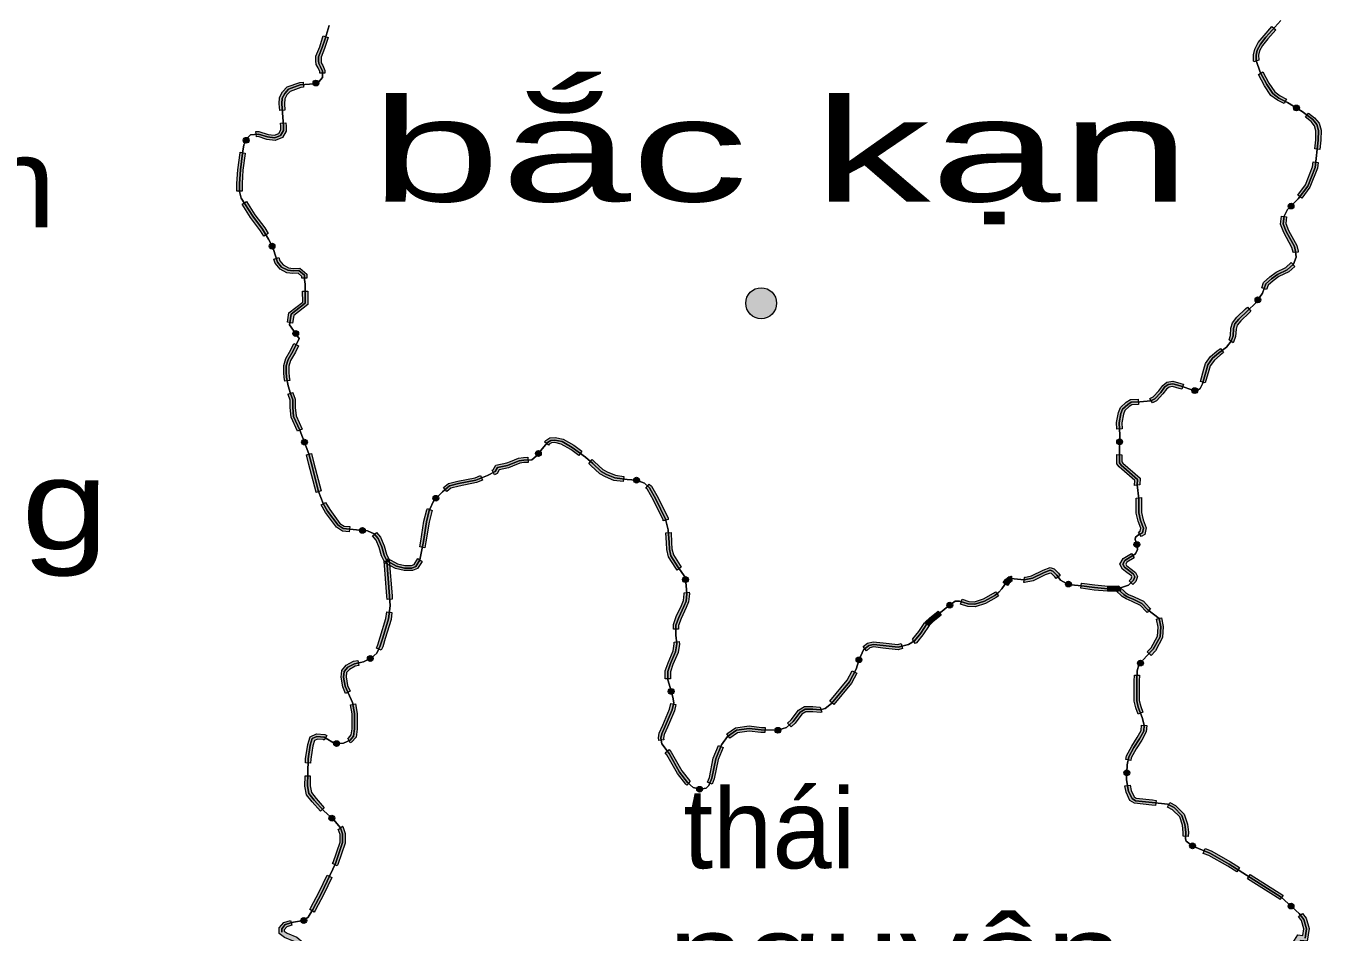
# Model space of a CAD drawing. Header units: metres. Extents: x -835890 to 1024355, y 79891 to 2211954.
# Drawn here: x -281451 to -180913, y 1962861 to 2033216 of the extents above; entities that cross this region are included whole.
import ezdxf
from ezdxf.enums import TextEntityAlignment as Align

# ---------------------------------------------------------------- set-up
doc = ezdxf.new("R2010")
doc.units = ezdxf.units.M
doc.header["$LTSCALE"] = 2200
for name, color, linetype, lineweight in [('11', 7, 'Continuous', 13), ('12', 7, 'Continuous', 13), ('13', 7, 'Continuous', 13), ('15', 7, 'Continuous', 13), ('37', 7, 'Continuous', 13), ('8', 7, 'Continuous', 13)]:
    doc.layers.add(name, color=color, linetype=linetype, lineweight=lineweight)
doc.layers.add('3', color=7, linetype='Continuous')

msp = doc.modelspace()

# ---------------------------------------------------------------- hatches: boundary and pattern name
at = {"layer": '37'}
for points in [[(-184431, 2032898), (-185039, 2032211), (-185457, 2031697), (-185685, 2031271), (-185765, 2030932), (-185750, 2030571), (-185745, 2030555), (-186124, 2030428), (-186148, 2030498), (-186167, 2030970), (-186063, 2031413), (-185792, 2031919), (-185344, 2032470), (-184731, 2033163)], [(-257991, 2032314), (-258041, 2032162), (-258264, 2031465), (-258542, 2030776), (-258542, 2030524), (-258520, 2030353), (-258396, 2030129), (-258238, 2029750), (-258238, 2029539), (-258638, 2029539), (-258638, 2029670), (-258756, 2029954), (-258908, 2030227), (-258942, 2030499), (-258942, 2030854), (-258640, 2031601), (-258422, 2032284), (-258372, 2032438)], [(-259139, 2028686, 1), (-258730, 2028874, 1)], [(-185427, 2029644), (-184962, 2028774), (-184512, 2028103), (-184087, 2027785), (-183594, 2027538), (-183773, 2027181), (-184298, 2027443), (-184806, 2027824), (-185305, 2028568), (-185779, 2029455)], [(-259903, 2028452), (-260106, 2028436), (-260945, 2028131), (-261199, 2027854), (-261360, 2027555), (-261384, 2027171), (-261349, 2026686), (-261748, 2026658), (-261784, 2027169), (-261753, 2027668), (-261528, 2028087), (-261174, 2028473), (-260192, 2028831), (-259933, 2028851)], [(-182636, 2026726, 1), (-183017, 2026964, 1)], [(-181881, 2026440), (-181415, 2026087), (-181057, 2025653), (-180913, 2025126), (-180930, 2024338), (-181015, 2023616), (-181412, 2023662), (-181330, 2024366), (-181314, 2025077), (-181420, 2025465), (-181694, 2025796), (-182123, 2026121)], [(-261278, 2025689), (-261260, 2025437), (-261260, 2025046), (-261540, 2024556), (-262094, 2024313), (-262747, 2024406), (-263414, 2024620), (-263560, 2024607), (-263595, 2025006), (-263369, 2025025), (-262657, 2024797), (-262150, 2024725), (-261821, 2024869), (-261660, 2025152), (-261660, 2025423), (-261677, 2025660)], [(-264455, 2024130, 1), (-264254, 2024533, 1)], [(-264428, 2023347), (-264435, 2023302), (-264600, 2022015), (-264668, 2020978), (-264668, 2020393), (-265068, 2020393), (-265068, 2020991), (-264998, 2022053), (-264831, 2023361), (-264822, 2023413)], [(-181131, 2022622), (-181184, 2022173), (-181778, 2020683), (-182398, 2019839), (-182720, 2020075), (-182131, 2020878), (-181575, 2022272), (-181529, 2022669)], [(-264326, 2019586), (-263682, 2018558), (-262908, 2017534), (-262650, 2017096), (-262994, 2016893), (-263241, 2017311), (-264012, 2018330), (-264665, 2019373)], [(-183401, 2019070, 1), (-183083, 2019388, 1)], [(-183592, 2018389), (-183648, 2017882), (-183437, 2017341), (-182799, 2016166), (-182688, 2015726), (-182682, 2015647), (-183081, 2015616), (-183085, 2015662), (-183174, 2016019), (-183801, 2017172), (-184057, 2017828), (-183989, 2018433)], [(-262239, 2015917, 1), (-262446, 2016317, 1)], [(-261826, 2015232), (-261750, 2014980), (-261471, 2014654), (-261067, 2014440), (-260706, 2014392), (-260186, 2014417), (-259638, 2013946), (-259633, 2013631), (-260033, 2013625), (-260035, 2013760), (-260326, 2014010), (-260723, 2013991), (-261191, 2014053), (-261725, 2014336), (-262108, 2014784), (-262209, 2015115)], [(-182963, 2014541), (-183423, 2014121), (-184200, 2013749), (-184642, 2013434), (-185030, 2013076), (-185148, 2012750), (-185524, 2012886), (-185372, 2013304), (-184895, 2013745), (-184404, 2014095), (-183649, 2014456), (-183233, 2014836)], [(-259572, 2012634), (-259562, 2011581), (-260664, 2010729), (-260762, 2010142), (-261157, 2010207), (-261033, 2010949), (-259964, 2011776), (-259972, 2012630)], [(-185941, 2011762, 1), (-185688, 2012134, 1)], [(-186358, 2011078), (-186495, 2010947), (-187152, 2010323), (-187434, 2009983), (-187517, 2009678), (-187550, 2009107), (-187703, 2008649), (-187742, 2008600), (-188056, 2008847), (-188060, 2008842), (-187947, 2009183), (-187914, 2009743), (-187797, 2010171), (-187445, 2010597), (-186771, 2011237), (-186634, 2011368)], [(-260375, 2009146, 1), (-260635, 2009514, 1)], [(-260283, 2008383), (-260525, 2007883), (-260916, 2007236), (-261039, 2006791), (-261039, 2006328), (-261017, 2005958), (-260970, 2005696), (-261363, 2005624), (-261415, 2005910), (-261439, 2006316), (-261439, 2006846), (-261286, 2007396), (-260877, 2008074), (-260642, 2008557)], [(-188480, 2007860), (-188756, 2007656), (-189199, 2007277), (-189529, 2006828), (-189620, 2006462), (-189903, 2005495), (-190287, 2005607), (-190006, 2006567), (-189898, 2007001), (-189495, 2007551), (-189005, 2007970), (-188717, 2008182)], [(-260730, 2004750), (-260726, 2004737), (-260542, 2004231), (-260542, 2003598), (-260478, 2002951), (-260001, 2001918), (-260365, 2001751), (-260869, 2002844), (-260942, 2003578), (-260942, 2004160), (-261106, 2004611), (-261113, 2004635)], [(-191732, 2005011), (-191922, 2005076), (-192438, 2005227), (-192711, 2005178), (-192917, 2005024), (-193206, 2004638), (-193701, 2004108), (-194006, 2003939), (-194200, 2004288), (-193951, 2004427), (-193513, 2004896), (-193203, 2005309), (-192876, 2005554), (-192416, 2005638), (-191800, 2005457), (-191602, 2005389)], [(-190943, 2004900, 1), (-190493, 2004900, 1)], [(-195087, 2003829), (-195596, 2003804), (-195802, 2003675), (-196155, 2003352), (-196263, 2003080), (-196389, 2002390), (-196365, 2001934), (-196764, 2001913), (-196791, 2002416), (-196650, 2003191), (-196492, 2003585), (-196045, 2003995), (-195719, 2004198), (-195107, 2004229)], [(-259748, 2000689, 1), (-259908, 2001110, 1)], [(-241185, 2000919), (-241089, 2001035), (-240782, 2001227), (-240375, 2001264), (-239746, 2001132), (-238931, 2000661), (-238286, 2000187), (-238523, 1999865), (-239150, 2000326), (-239891, 2000753), (-240399, 2000860), (-240651, 2000838), (-240822, 2000730), (-240876, 2000665)], [(-196556, 2000700, 1), (-196546, 2001150, 1)], [(-259284, 2000012), (-259100, 1999275), (-258537, 1997132), (-258537, 1997131), (-258910, 1996988), (-258919, 1997010), (-259487, 1999175), (-259672, 1999915)], [(-245260, 1998715), (-245172, 1998759), (-244977, 1999115), (-244115, 1999287), (-243832, 1999400), (-243210, 1999649), (-242831, 1999705), (-242482, 1999722), (-242463, 1999322), (-242792, 1999307), (-243105, 1999260), (-243683, 1999029), (-244000, 1998902), (-244716, 1998759), (-244881, 1998457), (-245082, 1998357)], [(-241525, 2000195, 1), (-241815, 1999851, 1)], [(-196372, 1999921), (-196373, 1999887), (-196373, 1999360), (-196295, 1999263), (-194951, 1998093), (-194990, 1997581), (-194990, 1997582), (-195387, 1997532), (-195392, 1997571), (-195365, 1997924), (-196585, 1998985), (-196773, 1999220), (-196773, 1999892), (-196772, 1999929)], [(-237497, 1999543), (-237318, 1999384), (-236679, 1998774), (-236292, 1998580), (-235695, 1998324), (-235028, 1998241), (-235077, 1997844), (-235801, 1997934), (-236461, 1998217), (-236912, 1998443), (-237590, 1999090), (-237764, 1999245)], [(-249028, 1997385), (-248649, 1997684), (-247914, 1997875), (-246580, 1998142), (-246156, 1998312), (-246008, 1997940), (-246465, 1997757), (-247824, 1997485), (-248467, 1997318), (-248780, 1997071)], [(-233833, 1997933, 1), (-234281, 1997969, 1)], [(-249474, 1996704, 1), (-249792, 1996386, 1)], [(-233058, 1997626), (-232897, 1997478), (-232369, 1996577), (-231608, 1994995), (-231584, 1994900), (-231973, 1994803), (-231987, 1994859), (-232722, 1996389), (-233212, 1997224), (-233329, 1997332)], [(-258192, 1996225), (-257871, 1995662), (-257072, 1994596), (-256745, 1994385), (-256310, 1994342), (-256349, 1993944), (-256881, 1993996), (-257349, 1994299), (-258206, 1995442), (-258539, 1996027)], [(-250875, 1992770), (-250790, 1993225), (-250550, 1994756), (-250334, 1995652), (-250285, 1995757), (-249922, 1995589), (-249954, 1995519), (-250157, 1994678), (-250396, 1993157), (-250482, 1992696)], [(-194866, 1996590), (-194858, 1996523), (-194858, 1996011), (-194858, 1995434), (-194733, 1994869), (-194502, 1994248), (-194595, 1993735), (-194887, 1993573), (-195081, 1993922), (-194955, 1993993), (-194915, 1994212), (-195117, 1994756), (-195258, 1995390), (-195258, 1996011), (-195258, 1996498), (-195263, 1996540)], [(-255110, 1994029, 1), (-255558, 1994069, 1)], [(-254243, 1993887), (-253930, 1993515), (-253639, 1992850), (-253464, 1992207), (-253262, 1991772), (-253625, 1991603), (-253842, 1992069), (-254018, 1992716), (-254274, 1993302), (-254549, 1993630)], [(-231375, 1993887), (-231328, 1993113), (-231300, 1992621), (-231191, 1992161), (-230673, 1991326), (-230578, 1991191), (-230905, 1990961), (-231007, 1991105), (-231566, 1992006), (-231697, 1992563), (-231728, 1993089), (-231775, 1993863)], [(-195141, 1992731, 1), (-195283, 1993158, 1)], [(-253244, 1991703), (-253027, 1988967), (-253014, 1988707), (-253413, 1988686), (-253427, 1988941), (-253643, 1991672)], [(-253348, 1991863), (-252616, 1991464), (-252036, 1991326), (-251529, 1991326), (-251325, 1991408), (-251032, 1991860), (-250697, 1991642), (-251058, 1991084), (-251452, 1990926), (-252083, 1990926), (-252760, 1991087), (-253540, 1991512)], [(-195423, 1991925), (-195991, 1991574), (-196077, 1991418), (-196020, 1991317), (-195753, 1991109), (-195317, 1990783), (-195156, 1990463), (-195302, 1990074), (-195532, 1989844), (-195815, 1990127), (-195646, 1990296), (-195592, 1990440), (-195632, 1990519), (-195995, 1990792), (-196328, 1991050), (-196536, 1991415), (-196290, 1991859), (-195634, 1992265)], [(-201484, 1990316), (-201587, 1990453), (-201843, 1990709), (-201932, 1990739), (-202323, 1990599), (-203251, 1990144), (-203938, 1989999), (-203986, 1990004), (-203948, 1990402), (-203961, 1990403), (-203382, 1990525), (-202479, 1990969), (-201937, 1991162), (-201627, 1991059), (-201284, 1990716), (-201164, 1990556)], [(-230232, 1990002, 1), (-230275, 1990450, 1)], [(-205590, 1990006), (-205422, 1990246), (-205125, 1990463), (-204889, 1990140), (-205132, 1989962), (-205262, 1989777)], [(-204982, 1990098), (-205026, 1990102), (-204988, 1990500), (-204944, 1990496)], [(-200742, 1989938, 1), (-200308, 1989820, 1)], [(-197492, 1989320), (-198527, 1989420), (-199525, 1989553), (-199552, 1989555), (-199519, 1989954), (-199482, 1989951), (-198482, 1989818), (-197453, 1989718)], [(-196496, 1989376), (-196675, 1989319), (-197472, 1989319), (-197472, 1989719), (-196738, 1989719), (-196618, 1989757)], [(-196570, 1989665), (-196101, 1989229), (-195864, 1989080), (-195417, 1988885), (-194699, 1988543), (-194229, 1988040), (-194157, 1987983), (-194404, 1987669), (-194501, 1987745), (-194939, 1988215), (-195583, 1988521), (-196051, 1988726), (-196346, 1988910), (-196843, 1989373)], [(-229962, 1989248), (-229950, 1989119), (-230015, 1988501), (-230208, 1988051), (-230594, 1987220), (-230789, 1986662), (-230789, 1986392), (-231189, 1986392), (-231189, 1986730), (-230965, 1987370), (-230573, 1988215), (-230407, 1988603), (-230352, 1989122), (-230360, 1989212)], [(-208785, 1988698), (-208268, 1988540), (-207820, 1988514), (-207126, 1988736), (-206348, 1989169), (-206188, 1989291), (-205945, 1988972), (-206128, 1988833), (-206966, 1988367), (-207769, 1988110), (-208339, 1988144), (-208901, 1988315)], [(-253047, 1987678), (-253109, 1987133), (-253559, 1985656), (-253752, 1985004), (-253885, 1984738), (-254243, 1984917), (-254126, 1985152), (-253942, 1985771), (-253503, 1987215), (-253444, 1987723)], [(-211641, 1986934), (-211277, 1987267), (-210644, 1987779), (-210393, 1987468), (-211016, 1986964), (-211370, 1986639)], [(-209555, 1988379, 1), (-209917, 1988112, 1)], [(-212627, 1985607), (-212595, 1985625), (-212146, 1986186), (-211672, 1986897), (-211339, 1986675), (-211823, 1985950), (-212331, 1985314), (-212431, 1985258)], [(-193298, 1987247), (-193164, 1986575), (-193213, 1985733), (-193779, 1984706), (-194115, 1984348), (-194407, 1984622), (-194105, 1984943), (-193607, 1985847), (-193566, 1986546), (-193691, 1987169)], [(-230745, 1985411), (-230728, 1985224), (-230825, 1984577), (-231222, 1983632), (-231418, 1983071), (-231418, 1982515), (-231818, 1982515), (-231818, 1983139), (-231595, 1983775), (-231213, 1984686), (-231131, 1985236), (-231143, 1985376)], [(-216458, 1985024), (-216115, 1985294), (-215678, 1985403), (-214895, 1985309), (-213766, 1985193), (-213501, 1985262), (-213401, 1984874), (-213735, 1984788), (-214940, 1984911), (-215653, 1984997), (-215935, 1984927), (-216211, 1984710)], [(-255610, 1983566), (-255885, 1983505), (-256343, 1983258), (-256554, 1983018), (-256585, 1982673), (-256475, 1982013), (-256268, 1981557), (-256632, 1981391), (-256861, 1981895), (-256988, 1982658), (-256940, 1983183), (-256597, 1983576), (-256026, 1983883), (-255696, 1983956)], [(-254921, 1984003, 1), (-254514, 1984193, 1)], [(-216718, 1984206, 1), (-216855, 1983777, 1)], [(-195085, 1983579, 1), (-194784, 1983914, 1)], [(-219055, 1980781), (-217689, 1982408), (-217308, 1983147), (-216953, 1982964), (-217354, 1982185), (-218748, 1980524)], [(-195005, 1982804), (-195025, 1982340), (-195025, 1981579), (-195025, 1980837), (-194916, 1980389), (-194744, 1979929), (-195118, 1979789), (-195300, 1980271), (-195425, 1980789), (-195425, 1981579), (-195425, 1982349), (-195405, 1982821)], [(-231298, 1981335, 1), (-231425, 1981767, 1)], [(-230990, 1980533), (-231097, 1980050), (-231644, 1978775), (-231904, 1978197), (-231954, 1977922), (-231936, 1977789), (-232333, 1977736), (-232359, 1977932), (-232289, 1978316), (-232011, 1978935), (-231480, 1980174), (-231381, 1980619)], [(-255872, 1980589), (-255736, 1979841), (-255736, 1979230), (-255736, 1978622), (-255826, 1977995), (-256170, 1977602), (-256290, 1977546), (-256458, 1977909), (-256415, 1977929), (-256205, 1978169), (-256136, 1978650), (-256136, 1979230), (-256136, 1979805), (-256266, 1980518)], [(-222326, 1979079), (-222041, 1979348), (-221489, 1980083), (-221020, 1980372), (-220354, 1980372), (-219816, 1980315), (-219792, 1980322), (-219675, 1979940), (-219776, 1979909), (-220375, 1979972), (-220907, 1979972), (-221215, 1979782), (-221741, 1979080), (-222052, 1978788)], [(-227037, 1978250), (-226367, 1978717), (-225305, 1978877), (-224360, 1978755), (-224075, 1978749), (-224084, 1978349), (-224390, 1978356), (-225301, 1978473), (-226215, 1978335), (-226808, 1977922)], [(-222865, 1978594, 1), (-223295, 1978463, 1)], [(-194444, 1978890), (-194479, 1978407), (-194837, 1977763), (-195269, 1977098), (-195650, 1976400), (-195690, 1976189), (-196083, 1976263), (-196031, 1976536), (-195613, 1977303), (-195180, 1977970), (-194871, 1978524), (-194843, 1978918)], [(-258307, 1977769), (-258370, 1977807), (-258827, 1977839), (-259054, 1977738), (-259181, 1977325), (-259336, 1976283), (-259347, 1975978), (-259746, 1975992), (-259735, 1976319), (-259573, 1977414), (-259383, 1978030), (-258898, 1978246), (-258248, 1978199), (-258103, 1978114)], [(-257554, 1977481, 1), (-257105, 1977509, 1)], [(-231506, 1977031), (-231361, 1976840), (-230548, 1975394), (-229946, 1974624), (-229884, 1974570), (-230146, 1974268), (-230237, 1974347), (-230882, 1975172), (-231696, 1976620), (-231824, 1976789)], [(-228555, 1974502), (-228398, 1974874), (-228099, 1976370), (-227687, 1977357), (-227318, 1977204), (-227714, 1976252), (-228014, 1974756), (-228186, 1974347)], [(-259379, 1974982), (-259394, 1974221), (-259289, 1973695), (-258927, 1973224), (-258286, 1972515), (-258583, 1972247), (-259234, 1972967), (-259663, 1973525), (-259795, 1974186), (-259779, 1974990)], [(-196005, 1975009, 1), (-195980, 1975458, 1)], [(-228940, 1973890, 1), (-229372, 1974017, 1)], [(-195745, 1974279), (-195665, 1973850), (-195435, 1973361), (-195258, 1973250), (-194004, 1973122), (-193712, 1973089), (-193756, 1972692), (-194047, 1972724), (-195391, 1972862), (-195747, 1973084), (-196049, 1973726), (-196138, 1974206)], [(-192656, 1972925), (-192207, 1972686), (-191536, 1972015), (-191282, 1971251), (-191211, 1970613), (-191233, 1970286), (-191632, 1970313), (-191612, 1970604), (-191675, 1971165), (-191886, 1971799), (-192448, 1972361), (-192844, 1972572)], [(-257533, 1971552, 1), (-257869, 1971852, 1)], [(-256878, 1971095), (-256847, 1971060), (-256666, 1970516), (-256666, 1969777), (-257234, 1968113), (-257284, 1968007), (-257645, 1968179), (-257605, 1968263), (-257066, 1969844), (-257066, 1970451), (-257201, 1970857), (-257179, 1970832)], [(-190714, 1969423, 1), (-191077, 1969689, 1)], [(-189899, 1969345), (-189459, 1969158), (-187946, 1968317), (-187251, 1967874), (-187466, 1967537), (-188151, 1967973), (-189635, 1968798), (-190056, 1968976)], [(-257712, 1967104), (-258328, 1965803), (-259005, 1964528), (-259075, 1964411), (-259418, 1964616), (-259353, 1964724), (-258686, 1965982), (-258073, 1967275)], [(-186408, 1967336), (-183880, 1965725), (-183854, 1965700), (-184122, 1965404), (-184124, 1965406), (-186623, 1966999)], [(-183079, 1964730, 1), (-183413, 1965032, 1)], [(-260802, 1963390), (-261201, 1963265), (-261392, 1963047), (-261392, 1962945), (-261175, 1962782), (-260417, 1962463), (-259926, 1962042), (-260186, 1961738), (-260630, 1962119), (-261376, 1962433), (-261792, 1962745), (-261792, 1963197), (-261428, 1963613), (-260921, 1963771)], [(-260059, 1963625, 1), (-259704, 1963901, 1)], [(-182364, 1964318), (-182071, 1963942), (-181850, 1963131), (-181982, 1962167), (-182511, 1962221), (-182775, 1961816), (-183110, 1962035), (-182713, 1962643), (-182326, 1962604), (-182258, 1963105), (-182436, 1963759), (-182679, 1964072)]]:
    msp.add_hatch(color=256, dxfattribs=at).paths.add_polyline_path(points)
at = {"layer": '8'}
msp.add_hatch(color=256, dxfattribs=at).paths.add_polyline_path([(-223178, 2011686, 1), (-225578, 2011686, 1)])

# ---------------------------------------------------------------- linework, layer by layer
at = {"layer": '11'}
for points in [[(-257900, 2033245), (-258231, 2032223), (-258452, 2031533), (-258742, 2030815), (-258742, 2030511), (-258714, 2030290), (-258576, 2030042), (-258438, 2029710), (-258438, 2029213), (-258714, 2028882), (-259073, 2028716), (-260149, 2028633), (-261060, 2028302), (-261363, 2027971), (-261556, 2027612), (-261584, 2027170), (-261460, 2025430), (-261460, 2025099), (-261681, 2024712), (-262122, 2024519), (-262702, 2024602), (-263391, 2024823), (-264026, 2024767), (-264274, 2024491), (-264523, 2023994), (-264633, 2023332), (-264799, 2022034), (-264868, 2020984), (-264868, 2020349), (-264730, 2019852), (-263847, 2018444), (-263074, 2017422)], [(-263074, 2017422), (-262619, 2016649), (-262260, 2015959), (-262122, 2015517), (-261929, 2014882), (-261598, 2014495), (-261129, 2014247), (-260715, 2014192), (-260256, 2014213), (-259836, 2013853), (-259832, 2013529), (-259777, 2013170), (-259763, 2011679), (-260849, 2010839), (-260987, 2010011), (-260232, 2008945), (-260701, 2007979), (-261101, 2007316), (-261239, 2006819), (-261239, 2006322), (-261216, 2005934), (-261096, 2005274), (-260916, 2004674), (-260742, 2004195), (-260742, 2003588), (-260673, 2002898), (-260177, 2001821), (-259487, 1999998), (-259294, 1999225), (-258728, 1997071), (-258369, 1996132), (-258038, 1995552), (-257210, 1994448), (-256813, 1994190), (-255786, 1994089), (-254941, 1994015), (-254414, 1993780), (-254102, 1993409), (-253829, 1992783), (-253653, 1992138), (-253444, 1991688), (-253227, 1988954), (-253187, 1988202), (-253306, 1987174), (-253750, 1985713), (-253939, 1985078), (-254216, 1984524), (-254651, 1984129), (-255244, 1983852), (-255956, 1983694), (-256470, 1983417), (-256747, 1983101), (-256786, 1982666), (-256668, 1981954), (-256094, 1980694), (-255936, 1979823), (-255936, 1979230), (-255936, 1978636), (-256015, 1978082), (-256292, 1977765), (-256806, 1977528), (-257439, 1977488), (-258309, 1978003), (-258863, 1978042), (-259219, 1977884), (-259377, 1977370), (-259535, 1976301), (-259575, 1975193), (-259594, 1974204), (-259476, 1973610), (-259080, 1973095), (-258329, 1972264), (-257577, 1971592), (-257024, 1970958), (-256866, 1970483), (-256866, 1969811), (-257419, 1968188), (-258507, 1965893), (-259179, 1964626), (-259535, 1964032), (-259891, 1963755), (-260682, 1963637), (-261315, 1963439), (-261592, 1963122), (-261592, 1962845)]]:
    msp.add_lwpolyline(points, dxfattribs=at)
at = {"layer": '12'}
for points in [[(-261592, 1962845), (-261592, 1963122), (-261315, 1963439), (-260682, 1963637), (-259891, 1963755), (-259535, 1964032), (-259179, 1964626), (-258507, 1965893), (-257419, 1968188), (-256866, 1969811), (-256866, 1970483), (-257024, 1970958), (-257577, 1971592), (-258329, 1972264), (-259080, 1973095), (-259476, 1973610), (-259594, 1974204), (-259575, 1975193), (-259535, 1976301), (-259377, 1977370), (-259219, 1977884), (-258863, 1978042), (-258309, 1978003), (-257439, 1977488), (-256806, 1977528), (-256292, 1977765), (-256015, 1978082), (-255936, 1978636), (-255936, 1979230), (-255936, 1979823), (-256094, 1980694), (-256668, 1981954), (-256786, 1982666), (-256747, 1983101), (-256470, 1983417), (-255956, 1983694), (-255244, 1983852), (-254651, 1984129), (-254216, 1984524), (-253939, 1985078), (-253750, 1985713), (-253306, 1987174), (-253187, 1988202), (-253227, 1988954), (-253444, 1991688), (-252688, 1991276), (-252059, 1991126), (-251491, 1991126), (-251191, 1991246), (-250862, 1991754), (-250593, 1993191), (-250353, 1994717), (-250144, 1995585), (-249755, 1996423), (-249126, 1997052), (-248558, 1997501), (-247869, 1997680), (-246523, 1997950), (-245625, 1998309), (-245026, 1998608), (-244847, 1998937), (-244058, 1999094), (-243758, 1999214), (-243158, 1999454), (-242811, 1999506), (-242183, 1999536), (-241854, 1999805), (-241375, 2000374), (-240956, 2000883), (-240716, 2001032), (-240387, 2001062), (-239818, 2000943), (-239040, 2000494), (-238023, 1999745), (-237454, 1999237), (-236796, 1998608), (-236377, 1998399), (-235748, 1998129), (-234790, 1998010), (-234042, 1997950), (-233444, 1997710), (-233054, 1997351), (-232546, 1996483), (-231797, 1994927), (-231588, 1994089), (-231528, 1993101), (-231498, 1992592), (-231378, 1992084), (-230840, 1991216), (-230271, 1990408), (-230211, 1989779), (-230151, 1989121), (-230211, 1988552), (-230391, 1988133), (-230780, 1987295), (-230989, 1986696)], [(-230989, 1986696), (-230989, 1985918), (-230930, 1985230), (-231019, 1984631), (-231408, 1983704), (-231618, 1983105), (-231618, 1982446), (-231528, 1982117), (-231229, 1981100), (-231169, 1980651), (-231289, 1980112), (-231827, 1978855), (-232097, 1978256), (-232157, 1977927), (-232097, 1977478), (-231528, 1976730), (-230715, 1975283), (-230092, 1974485), (-229643, 1974096), (-229134, 1973947), (-228655, 1974036), (-228445, 1974246), (-228206, 1974815), (-227907, 1976311), (-227458, 1977388), (-226979, 1978047), (-226291, 1978526), (-225303, 1978675), (-224375, 1978556), (-223088, 1978526), (-222400, 1978735), (-221891, 1979214), (-221352, 1979932), (-220963, 1980172), (-220365, 1980172), (-219796, 1980112), (-219407, 1980232), (-218928, 1980621), (-217521, 1982297), (-217013, 1983285), (-216773, 1984033), (-216444, 1984781), (-216025, 1985110), (-215666, 1985200), (-214918, 1985110), (-213750, 1984990), (-212942, 1985200), (-212463, 1985469), (-211984, 1986068), (-211506, 1986786), (-211146, 1987115), (-209889, 1988132), (-209321, 1988552), (-208992, 1988552), (-208303, 1988342), (-207794, 1988312), (-207046, 1988552), (-206238, 1989001), (-205916, 1989246), (-205684, 1989523), (-205277, 1990104), (-205007, 1990301), (-203949, 1990201), (-203317, 1990335), (-202401, 1990784), (-201935, 1990950), (-201735, 1990884), (-201435, 1990584), (-201135, 1990185), (-200669, 1989918), (-200303, 1989819), (-199504, 1989752), (-198505, 1989619), (-197472, 1989519), (-196706, 1989519), (-196224, 1989069), (-195957, 1988903), (-195500, 1988703), (-194819, 1988379), (-194365, 1987892), (-193495, 1987208), (-193365, 1986561), (-193410, 1985790), (-193942, 1984825), (-194459, 1984275), (-195058, 1983610), (-195191, 1983143), (-195225, 1982344), (-195225, 1981579), (-195225, 1980813), (-195108, 1980330), (-194808, 1979531), (-194642, 1978932), (-194675, 1978466), (-195008, 1977867), (-195441, 1977201), (-195841, 1976468), (-195957, 1975852), (-196024, 1974687), (-195857, 1973788), (-195591, 1973222)], [(-195591, 1973222), (-195324, 1973056), (-194026, 1972923), (-192827, 1972790), (-192327, 1972523), (-191711, 1971907), (-191478, 1971208), (-191412, 1970609), (-191445, 1970110), (-191378, 1969910), (-190879, 1969544), (-189547, 1968978), (-188048, 1968145), (-184002, 1965565), (-182604, 1964300), (-182254, 1963851), (-182054, 1963118), (-182154, 1962386)]]:
    msp.add_lwpolyline(points, dxfattribs=at)
at = {"layer": '13'}
for points in [[(-194991, 2004034), (-194126, 2004101), (-193826, 2004268), (-193360, 2004767), (-193060, 2005166), (-192794, 2005366), (-192427, 2005433), (-191861, 2005266), (-190796, 2004900), (-190529, 2004900), (-190296, 2005067), (-190130, 2005433), (-189813, 2006515), (-189713, 2006914), (-189347, 2007414), (-188881, 2007813), (-188248, 2008279), (-187882, 2008745), (-187749, 2009145), (-187715, 2009711), (-187615, 2010077), (-187299, 2010460), (-186633, 2011092), (-185967, 2011725), (-185467, 2012457), (-185201, 2013190), (-184768, 2013589), (-184302, 2013922), (-183536, 2014288), (-183053, 2014730), (-182853, 2015261), (-182887, 2015694), (-182987, 2016093), (-183619, 2017256), (-183852, 2017855), (-183786, 2018453), (-183519, 2018952), (-182687, 2019783), (-181954, 2020781), (-181380, 2022222), (-181130, 2024352), (-181113, 2025101), (-181238, 2025559), (-181554, 2025942), (-182378, 2026566), (-183527, 2027281), (-184193, 2027614), (-184659, 2027964), (-185133, 2028671), (-185649, 2029636), (-185949, 2030535), (-185966, 2030951), (-185874, 2031342), (-185624, 2031808), (-185192, 2032340), (-184051, 2033630)], [(-182154, 1962386), (-182054, 1963118), (-182254, 1963851), (-182604, 1964300), (-184002, 1965565), (-188048, 1968145), (-189547, 1968978), (-190879, 1969544), (-191378, 1969910), (-191445, 1970110), (-191412, 1970609), (-191478, 1971208), (-191711, 1971907), (-192327, 1972523), (-192827, 1972790), (-194026, 1972923), (-195324, 1973056), (-195591, 1973222), (-195857, 1973788), (-196024, 1974687), (-195957, 1975852), (-195841, 1976468), (-195441, 1977201), (-195008, 1977867), (-194675, 1978466), (-194642, 1978932), (-194808, 1979531), (-195108, 1980330), (-195225, 1980813), (-195225, 1981579), (-195225, 1982344), (-195191, 1983143), (-195058, 1983610), (-194459, 1984275), (-193942, 1984825), (-193410, 1985790), (-193365, 1986561), (-193495, 1987208), (-194365, 1987892), (-194819, 1988379), (-195500, 1988703), (-195957, 1988903), (-196224, 1989069), (-196706, 1989519), (-195874, 1989785), (-195474, 1990185), (-195374, 1990451), (-195474, 1990651), (-195874, 1990950), (-196174, 1991184), (-196307, 1991417), (-196140, 1991716), (-195308, 1992232), (-195175, 1992565), (-195208, 1992931), (-195341, 1993331), (-195308, 1993531), (-195075, 1993697), (-194775, 1993864), (-194708, 1994230), (-194925, 1994812), (-195058, 1995412), (-195058, 1996011), (-195058, 1996510), (-195191, 1997576), (-195158, 1998009), (-196440, 1999124), (-196573, 1999290), (-196573, 1999890), (-196540, 2001454), (-196590, 2002403), (-196457, 2003136), (-196323, 2003468), (-195924, 2003835), (-195657, 2004001), (-194991, 2004034)]]:
    msp.add_lwpolyline(points, dxfattribs=at)
at = {"layer": '15'}
for points in [[(-261681, 2024712), (-261460, 2025099), (-261460, 2025430), (-261584, 2027170), (-261556, 2027612), (-261363, 2027971), (-261060, 2028302), (-260149, 2028633), (-259073, 2028716), (-258714, 2028882), (-258438, 2029213), (-258438, 2029710), (-258576, 2030042), (-258714, 2030290), (-258742, 2030511), (-258742, 2030815), (-258452, 2031533), (-258231, 2032223), (-257900, 2033245)], [(-184051, 2033630), (-185192, 2032340), (-185624, 2031808), (-185874, 2031342), (-185966, 2030951), (-185949, 2030535), (-185649, 2029636), (-185133, 2028671), (-184659, 2027964), (-184193, 2027614), (-183527, 2027281), (-182378, 2026566), (-181554, 2025942), (-181238, 2025559), (-181113, 2025101), (-181130, 2024352), (-181380, 2022222), (-181954, 2020781), (-182687, 2019783), (-183519, 2018952), (-183786, 2018453), (-183852, 2017855), (-183619, 2017256), (-182987, 2016093), (-182887, 2015694), (-182853, 2015261), (-183053, 2014730), (-183536, 2014288), (-184302, 2013922), (-184768, 2013589), (-185201, 2013190), (-185467, 2012457), (-185967, 2011725), (-186633, 2011092), (-187299, 2010460), (-187615, 2010077), (-187715, 2009711), (-187749, 2009145), (-187882, 2008745), (-188248, 2008279), (-188881, 2007813), (-189347, 2007414), (-189713, 2006914), (-189813, 2006515), (-190130, 2005433), (-190296, 2005067), (-190529, 2004900), (-190796, 2004900), (-191861, 2005266), (-192427, 2005433), (-192794, 2005366), (-193060, 2005166), (-193360, 2004767), (-193826, 2004268), (-194126, 2004101), (-194991, 2004034), (-195657, 2004001), (-195924, 2003835), (-196323, 2003468), (-196457, 2003136), (-196590, 2002403), (-196540, 2001454), (-196573, 1999890), (-196573, 1999290), (-196440, 1999124), (-195158, 1998009)], [(-230151, 1989121), (-230211, 1989779), (-230271, 1990408), (-230840, 1991216), (-231378, 1992084), (-231498, 1992592), (-231528, 1993101), (-231588, 1994089), (-231797, 1994927), (-232546, 1996483), (-233054, 1997351), (-233444, 1997710), (-234042, 1997950), (-234790, 1998010), (-235748, 1998129), (-236377, 1998399), (-236796, 1998608), (-237454, 1999237), (-238023, 1999745), (-239040, 2000494), (-239818, 2000943), (-240387, 2001062), (-240716, 2001032), (-240956, 2000883), (-241375, 2000374), (-241854, 1999805), (-242183, 1999536), (-242811, 1999506), (-243158, 1999454), (-243758, 1999214), (-244058, 1999094), (-244847, 1998937), (-245026, 1998608), (-245625, 1998309), (-246523, 1997950), (-247869, 1997680), (-248558, 1997501), (-249126, 1997052), (-249755, 1996423), (-250144, 1995585), (-250353, 1994717), (-250593, 1993191), (-250862, 1991754), (-251191, 1991246), (-251491, 1991126), (-252059, 1991126), (-252688, 1991276), (-253444, 1991688), (-253653, 1992138), (-253829, 1992783), (-254102, 1993409), (-254414, 1993780), (-254941, 1994015), (-255786, 1994089), (-256813, 1994190), (-257210, 1994448), (-258038, 1995552), (-258369, 1996132), (-258728, 1997071), (-259294, 1999225), (-259487, 1999998), (-260177, 2001821), (-260673, 2002898), (-260742, 2003588), (-260742, 2004195), (-260916, 2004674), (-261096, 2005274), (-261216, 2005934), (-261239, 2006322), (-261239, 2006819), (-261101, 2007316), (-260701, 2007979), (-260232, 2008945), (-260987, 2010011), (-260849, 2010839), (-259763, 2011679), (-259777, 2013170), (-259832, 2013529), (-259836, 2013853), (-260256, 2014213), (-260715, 2014192), (-261129, 2014247), (-261598, 2014495), (-261929, 2014882), (-262122, 2015517), (-262260, 2015959), (-262619, 2016649), (-263074, 2017422), (-263847, 2018444), (-264730, 2019852), (-264868, 2020349), (-264868, 2020984), (-264799, 2022034), (-264633, 2023332), (-264523, 2023994), (-264274, 2024491), (-264026, 2024767), (-263391, 2024823), (-262702, 2024602), (-262122, 2024519), (-261681, 2024712)], [(-195158, 1998009), (-195191, 1997576), (-195058, 1996510), (-195058, 1996011), (-195058, 1995412), (-194925, 1994812), (-194708, 1994230), (-194775, 1993864), (-195075, 1993697), (-195308, 1993531), (-195341, 1993331), (-195208, 1992931), (-195175, 1992565), (-195308, 1992232), (-196140, 1991716), (-196307, 1991417), (-196174, 1991184), (-195874, 1990950), (-195474, 1990651), (-195374, 1990451), (-195474, 1990185), (-195874, 1989785), (-196706, 1989519), (-197472, 1989519), (-198505, 1989619), (-199504, 1989752), (-200303, 1989819), (-200669, 1989918), (-201135, 1990185), (-201435, 1990584), (-201735, 1990884), (-201935, 1990950), (-202401, 1990784), (-203317, 1990335), (-203949, 1990201), (-205007, 1990301), (-205277, 1990104), (-205684, 1989523), (-205916, 1989246), (-206238, 1989001), (-207046, 1988552), (-207794, 1988312), (-208303, 1988342), (-208992, 1988552), (-209321, 1988552), (-209889, 1988132), (-211146, 1987115), (-211506, 1986786), (-211984, 1986068), (-212463, 1985469), (-212942, 1985200), (-213750, 1984990), (-214918, 1985110), (-215666, 1985200), (-216025, 1985110), (-216444, 1984781), (-216773, 1984033), (-217013, 1983285), (-217521, 1982297), (-218928, 1980621), (-219407, 1980232), (-219796, 1980112), (-220365, 1980172), (-220963, 1980172), (-221352, 1979932), (-221891, 1979214), (-222400, 1978735), (-223088, 1978526), (-224375, 1978556), (-225303, 1978675), (-226291, 1978526), (-226979, 1978047), (-227458, 1977388), (-227907, 1976311), (-228206, 1974815), (-228445, 1974246), (-228655, 1974036), (-229134, 1973947), (-229643, 1974096), (-230092, 1974485), (-230715, 1975283), (-231528, 1976730), (-232097, 1977478), (-232157, 1977927), (-232097, 1978256), (-231827, 1978855), (-231289, 1980112), (-231169, 1980651), (-231229, 1981100), (-231528, 1982117), (-231618, 1982446), (-231618, 1983105), (-231408, 1983704), (-231019, 1984631), (-230930, 1985230), (-230989, 1985918), (-230989, 1986696), (-230780, 1987295), (-230391, 1988133), (-230211, 1988552), (-230151, 1989121)]]:
    msp.add_lwpolyline(points, dxfattribs=at)
at = {"layer": '37'}
for points in [[(-184431, 2032898), (-185039, 2032211), (-185457, 2031697), (-185685, 2031271), (-185765, 2030932), (-185750, 2030571), (-185745, 2030555), (-186124, 2030428), (-186148, 2030498), (-186167, 2030970), (-186063, 2031413), (-185792, 2031919), (-185344, 2032470), (-184731, 2033163)], [(-257991, 2032314), (-258041, 2032162), (-258264, 2031465), (-258542, 2030776), (-258542, 2030524), (-258520, 2030353), (-258396, 2030129), (-258238, 2029750), (-258238, 2029539), (-258638, 2029539), (-258638, 2029670), (-258756, 2029954), (-258908, 2030227), (-258942, 2030499), (-258942, 2030854), (-258640, 2031601), (-258422, 2032284), (-258372, 2032438)], [(-185427, 2029644), (-184962, 2028774), (-184512, 2028103), (-184087, 2027785), (-183594, 2027538), (-183773, 2027181), (-184298, 2027443), (-184806, 2027824), (-185305, 2028568), (-185779, 2029455)], [(-259903, 2028452), (-260106, 2028436), (-260945, 2028131), (-261199, 2027854), (-261360, 2027555), (-261384, 2027171), (-261349, 2026686), (-261748, 2026658), (-261784, 2027169), (-261753, 2027668), (-261528, 2028087), (-261174, 2028473), (-260192, 2028831), (-259933, 2028851)], [(-181881, 2026440), (-181415, 2026087), (-181057, 2025653), (-180913, 2025126), (-180930, 2024338), (-181015, 2023616), (-181412, 2023662), (-181330, 2024366), (-181314, 2025077), (-181420, 2025465), (-181694, 2025796), (-182123, 2026121)], [(-261278, 2025689), (-261260, 2025437), (-261260, 2025046), (-261540, 2024556), (-262094, 2024313), (-262747, 2024406), (-263414, 2024620), (-263560, 2024607), (-263595, 2025006), (-263369, 2025025), (-262657, 2024797), (-262150, 2024725), (-261821, 2024869), (-261660, 2025152), (-261660, 2025423), (-261677, 2025660)], [(-264428, 2023347), (-264435, 2023302), (-264600, 2022015), (-264668, 2020978), (-264668, 2020393), (-265068, 2020393), (-265068, 2020991), (-264998, 2022053), (-264831, 2023361), (-264822, 2023413)], [(-181131, 2022622), (-181184, 2022173), (-181778, 2020683), (-182398, 2019839), (-182720, 2020075), (-182131, 2020878), (-181575, 2022272), (-181529, 2022669)], [(-264326, 2019586), (-263682, 2018558), (-262908, 2017534), (-262650, 2017096), (-262994, 2016893), (-263241, 2017311), (-264012, 2018330), (-264665, 2019373)], [(-183592, 2018389), (-183648, 2017882), (-183437, 2017341), (-182799, 2016166), (-182688, 2015726), (-182682, 2015647), (-183081, 2015616), (-183085, 2015662), (-183174, 2016019), (-183801, 2017172), (-184057, 2017828), (-183989, 2018433)], [(-261826, 2015232), (-261750, 2014980), (-261471, 2014654), (-261067, 2014440), (-260706, 2014392), (-260186, 2014417), (-259638, 2013946), (-259633, 2013631), (-260033, 2013625), (-260035, 2013760), (-260326, 2014010), (-260723, 2013991), (-261191, 2014053), (-261725, 2014336), (-262108, 2014784), (-262209, 2015115)], [(-182963, 2014541), (-183423, 2014121), (-184200, 2013749), (-184642, 2013434), (-185030, 2013076), (-185148, 2012750), (-185524, 2012886), (-185372, 2013304), (-184895, 2013745), (-184404, 2014095), (-183649, 2014456), (-183233, 2014836)], [(-259572, 2012634), (-259562, 2011581), (-260664, 2010729), (-260762, 2010142), (-261157, 2010207), (-261033, 2010949), (-259964, 2011776), (-259972, 2012630)], [(-186358, 2011078), (-186495, 2010947), (-187152, 2010323), (-187434, 2009983), (-187517, 2009678), (-187550, 2009107), (-187703, 2008649), (-187742, 2008600), (-188056, 2008847), (-188060, 2008842), (-187947, 2009183), (-187914, 2009743), (-187797, 2010171), (-187445, 2010597), (-186771, 2011237), (-186634, 2011368)], [(-260283, 2008383), (-260525, 2007883), (-260916, 2007236), (-261039, 2006791), (-261039, 2006328), (-261017, 2005958), (-260970, 2005696), (-261363, 2005624), (-261415, 2005910), (-261439, 2006316), (-261439, 2006846), (-261286, 2007396), (-260877, 2008074), (-260642, 2008557)], [(-188480, 2007860), (-188756, 2007656), (-189199, 2007277), (-189529, 2006828), (-189620, 2006462), (-189903, 2005495), (-190287, 2005607), (-190006, 2006567), (-189898, 2007001), (-189495, 2007551), (-189005, 2007970), (-188717, 2008182)], [(-260730, 2004750), (-260726, 2004737), (-260542, 2004231), (-260542, 2003598), (-260478, 2002951), (-260001, 2001918), (-260365, 2001751), (-260869, 2002844), (-260942, 2003578), (-260942, 2004160), (-261106, 2004611), (-261113, 2004635)], [(-191732, 2005011), (-191922, 2005076), (-192438, 2005227), (-192711, 2005178), (-192917, 2005024), (-193206, 2004638), (-193701, 2004108), (-194006, 2003939), (-194200, 2004288), (-193951, 2004427), (-193513, 2004896), (-193203, 2005309), (-192876, 2005554), (-192416, 2005638), (-191800, 2005457), (-191602, 2005389)], [(-195087, 2003829), (-195596, 2003804), (-195802, 2003675), (-196155, 2003352), (-196263, 2003080), (-196389, 2002390), (-196365, 2001934), (-196764, 2001913), (-196791, 2002416), (-196650, 2003191), (-196492, 2003585), (-196045, 2003995), (-195719, 2004198), (-195107, 2004229)], [(-241185, 2000919), (-241089, 2001035), (-240782, 2001227), (-240375, 2001264), (-239746, 2001132), (-238931, 2000661), (-238286, 2000187), (-238523, 1999865), (-239150, 2000326), (-239891, 2000753), (-240399, 2000860), (-240651, 2000838), (-240822, 2000730), (-240876, 2000665)], [(-259284, 2000012), (-259100, 1999275), (-258537, 1997132), (-258537, 1997131), (-258910, 1996988), (-258919, 1997010), (-259487, 1999175), (-259672, 1999915)], [(-245260, 1998715), (-245172, 1998759), (-244977, 1999115), (-244115, 1999287), (-243832, 1999400), (-243210, 1999649), (-242831, 1999705), (-242482, 1999722), (-242463, 1999322), (-242792, 1999307), (-243105, 1999260), (-243683, 1999029), (-244000, 1998902), (-244716, 1998759), (-244881, 1998457), (-245082, 1998357)], [(-196372, 1999921), (-196373, 1999887), (-196373, 1999360), (-196295, 1999263), (-194951, 1998093), (-194990, 1997581), (-194990, 1997582), (-195387, 1997532), (-195392, 1997571), (-195365, 1997924), (-196585, 1998985), (-196773, 1999220), (-196773, 1999892), (-196772, 1999929)], [(-237497, 1999543), (-237318, 1999384), (-236679, 1998774), (-236292, 1998580), (-235695, 1998324), (-235028, 1998241), (-235077, 1997844), (-235801, 1997934), (-236461, 1998217), (-236912, 1998443), (-237590, 1999090), (-237764, 1999245)], [(-249028, 1997385), (-248649, 1997684), (-247914, 1997875), (-246580, 1998142), (-246156, 1998312), (-246008, 1997940), (-246465, 1997757), (-247824, 1997485), (-248467, 1997318), (-248780, 1997071)], [(-233058, 1997626), (-232897, 1997478), (-232369, 1996577), (-231608, 1994995), (-231584, 1994900), (-231973, 1994803), (-231987, 1994859), (-232722, 1996389), (-233212, 1997224), (-233329, 1997332)], [(-258192, 1996225), (-257871, 1995662), (-257072, 1994596), (-256745, 1994385), (-256310, 1994342), (-256349, 1993944), (-256881, 1993996), (-257349, 1994299), (-258206, 1995442), (-258539, 1996027)], [(-250875, 1992770), (-250790, 1993225), (-250550, 1994756), (-250334, 1995652), (-250285, 1995757), (-249922, 1995589), (-249954, 1995519), (-250157, 1994678), (-250396, 1993157), (-250482, 1992696)], [(-194866, 1996590), (-194858, 1996523), (-194858, 1996011), (-194858, 1995434), (-194733, 1994869), (-194502, 1994248), (-194595, 1993735), (-194887, 1993573), (-195081, 1993922), (-194955, 1993993), (-194915, 1994212), (-195117, 1994756), (-195258, 1995390), (-195258, 1996011), (-195258, 1996498), (-195263, 1996540)], [(-254243, 1993887), (-253930, 1993515), (-253639, 1992850), (-253464, 1992207), (-253262, 1991772), (-253625, 1991603), (-253842, 1992069), (-254018, 1992716), (-254274, 1993302), (-254549, 1993630)], [(-231375, 1993887), (-231328, 1993113), (-231300, 1992621), (-231191, 1992161), (-230673, 1991326), (-230578, 1991191), (-230905, 1990961), (-231007, 1991105), (-231566, 1992006), (-231697, 1992563), (-231728, 1993089), (-231775, 1993863)], [(-253244, 1991703), (-253027, 1988967), (-253014, 1988707), (-253413, 1988686), (-253427, 1988941), (-253643, 1991672)], [(-253348, 1991863), (-252616, 1991464), (-252036, 1991326), (-251529, 1991326), (-251325, 1991408), (-251032, 1991860), (-250697, 1991642), (-251058, 1991084), (-251452, 1990926), (-252083, 1990926), (-252760, 1991087), (-253540, 1991512)], [(-195423, 1991925), (-195991, 1991574), (-196077, 1991418), (-196020, 1991317), (-195753, 1991109), (-195317, 1990783), (-195156, 1990463), (-195302, 1990074), (-195532, 1989844), (-195815, 1990127), (-195646, 1990296), (-195592, 1990440), (-195632, 1990519), (-195995, 1990792), (-196328, 1991050), (-196536, 1991415), (-196290, 1991859), (-195634, 1992265)], [(-201484, 1990316), (-201587, 1990453), (-201843, 1990709), (-201932, 1990739), (-202323, 1990599), (-203251, 1990144), (-203938, 1989999), (-203986, 1990004), (-203948, 1990402), (-203961, 1990403), (-203382, 1990525), (-202479, 1990969), (-201937, 1991162), (-201627, 1991059), (-201284, 1990716), (-201164, 1990556)], [(-205590, 1990006), (-205422, 1990246), (-205125, 1990463), (-204889, 1990140), (-205132, 1989962), (-205262, 1989777)], [(-204982, 1990098), (-205026, 1990102), (-204988, 1990500), (-204944, 1990496)], [(-197492, 1989320), (-198527, 1989420), (-199525, 1989553), (-199552, 1989555), (-199519, 1989954), (-199482, 1989951), (-198482, 1989818), (-197453, 1989718)], [(-196496, 1989376), (-196675, 1989319), (-197472, 1989319), (-197472, 1989719), (-196738, 1989719), (-196618, 1989757)], [(-196570, 1989665), (-196101, 1989229), (-195864, 1989080), (-195417, 1988885), (-194699, 1988543), (-194229, 1988040), (-194157, 1987983), (-194404, 1987669), (-194501, 1987745), (-194939, 1988215), (-195583, 1988521), (-196051, 1988726), (-196346, 1988910), (-196843, 1989373)], [(-229962, 1989248), (-229950, 1989119), (-230015, 1988501), (-230208, 1988051), (-230594, 1987220), (-230789, 1986662), (-230789, 1986392), (-231189, 1986392), (-231189, 1986730), (-230965, 1987370), (-230573, 1988215), (-230407, 1988603), (-230352, 1989122), (-230360, 1989212)], [(-208785, 1988698), (-208268, 1988540), (-207820, 1988514), (-207126, 1988736), (-206348, 1989169), (-206188, 1989291), (-205945, 1988972), (-206128, 1988833), (-206966, 1988367), (-207769, 1988110), (-208339, 1988144), (-208901, 1988315)], [(-253047, 1987678), (-253109, 1987133), (-253559, 1985656), (-253752, 1985004), (-253885, 1984738), (-254243, 1984917), (-254126, 1985152), (-253942, 1985771), (-253503, 1987215), (-253444, 1987723)], [(-211641, 1986934), (-211277, 1987267), (-210644, 1987779), (-210393, 1987468), (-211016, 1986964), (-211370, 1986639)], [(-212627, 1985607), (-212595, 1985625), (-212146, 1986186), (-211672, 1986897), (-211339, 1986675), (-211823, 1985950), (-212331, 1985314), (-212431, 1985258)], [(-193298, 1987247), (-193164, 1986575), (-193213, 1985733), (-193779, 1984706), (-194115, 1984348), (-194407, 1984622), (-194105, 1984943), (-193607, 1985847), (-193566, 1986546), (-193691, 1987169)], [(-230745, 1985411), (-230728, 1985224), (-230825, 1984577), (-231222, 1983632), (-231418, 1983071), (-231418, 1982515), (-231818, 1982515), (-231818, 1983139), (-231595, 1983775), (-231213, 1984686), (-231131, 1985236), (-231143, 1985376)], [(-216458, 1985024), (-216115, 1985294), (-215678, 1985403), (-214895, 1985309), (-213766, 1985193), (-213501, 1985262), (-213401, 1984874), (-213735, 1984788), (-214940, 1984911), (-215653, 1984997), (-215935, 1984927), (-216211, 1984710)], [(-255610, 1983566), (-255885, 1983505), (-256343, 1983258), (-256554, 1983018), (-256585, 1982673), (-256475, 1982013), (-256268, 1981557), (-256632, 1981391), (-256861, 1981895), (-256988, 1982658), (-256940, 1983183), (-256597, 1983576), (-256026, 1983883), (-255696, 1983956)], [(-219055, 1980781), (-217689, 1982408), (-217308, 1983147), (-216953, 1982964), (-217354, 1982185), (-218748, 1980524)], [(-195005, 1982804), (-195025, 1982340), (-195025, 1981579), (-195025, 1980837), (-194916, 1980389), (-194744, 1979929), (-195118, 1979789), (-195300, 1980271), (-195425, 1980789), (-195425, 1981579), (-195425, 1982349), (-195405, 1982821)], [(-230990, 1980533), (-231097, 1980050), (-231644, 1978775), (-231904, 1978197), (-231954, 1977922), (-231936, 1977789), (-232333, 1977736), (-232359, 1977932), (-232289, 1978316), (-232011, 1978935), (-231480, 1980174), (-231381, 1980619)], [(-255872, 1980589), (-255736, 1979841), (-255736, 1979230), (-255736, 1978622), (-255826, 1977995), (-256170, 1977602), (-256290, 1977546), (-256458, 1977909), (-256415, 1977929), (-256205, 1978169), (-256136, 1978650), (-256136, 1979230), (-256136, 1979805), (-256266, 1980518)], [(-222326, 1979079), (-222041, 1979348), (-221489, 1980083), (-221020, 1980372), (-220354, 1980372), (-219816, 1980315), (-219792, 1980322), (-219675, 1979940), (-219776, 1979909), (-220375, 1979972), (-220907, 1979972), (-221215, 1979782), (-221741, 1979080), (-222052, 1978788)], [(-227037, 1978250), (-226367, 1978717), (-225305, 1978877), (-224360, 1978755), (-224075, 1978749), (-224084, 1978349), (-224390, 1978356), (-225301, 1978473), (-226215, 1978335), (-226808, 1977922)], [(-194444, 1978890), (-194479, 1978407), (-194837, 1977763), (-195269, 1977098), (-195650, 1976400), (-195690, 1976189), (-196083, 1976263), (-196031, 1976536), (-195613, 1977303), (-195180, 1977970), (-194871, 1978524), (-194843, 1978918)], [(-258307, 1977769), (-258370, 1977807), (-258827, 1977839), (-259054, 1977738), (-259181, 1977325), (-259336, 1976283), (-259347, 1975978), (-259746, 1975992), (-259735, 1976319), (-259573, 1977414), (-259383, 1978030), (-258898, 1978246), (-258248, 1978199), (-258103, 1978114)], [(-231506, 1977031), (-231361, 1976840), (-230548, 1975394), (-229946, 1974624), (-229884, 1974570), (-230146, 1974268), (-230237, 1974347), (-230882, 1975172), (-231696, 1976620), (-231824, 1976789)], [(-228555, 1974502), (-228398, 1974874), (-228099, 1976370), (-227687, 1977357), (-227318, 1977204), (-227714, 1976252), (-228014, 1974756), (-228186, 1974347)], [(-259379, 1974982), (-259394, 1974221), (-259289, 1973695), (-258927, 1973224), (-258286, 1972515), (-258583, 1972247), (-259234, 1972967), (-259663, 1973525), (-259795, 1974186), (-259779, 1974990)], [(-195745, 1974279), (-195665, 1973850), (-195435, 1973361), (-195258, 1973250), (-194004, 1973122), (-193712, 1973089), (-193756, 1972692), (-194047, 1972724), (-195391, 1972862), (-195747, 1973084), (-196049, 1973726), (-196138, 1974206)], [(-192656, 1972925), (-192207, 1972686), (-191536, 1972015), (-191282, 1971251), (-191211, 1970613), (-191233, 1970286), (-191632, 1970313), (-191612, 1970604), (-191675, 1971165), (-191886, 1971799), (-192448, 1972361), (-192844, 1972572)], [(-256878, 1971095), (-256847, 1971060), (-256666, 1970516), (-256666, 1969777), (-257234, 1968113), (-257284, 1968007), (-257645, 1968179), (-257605, 1968263), (-257066, 1969844), (-257066, 1970451), (-257201, 1970857), (-257179, 1970832)], [(-189899, 1969345), (-189459, 1969158), (-187946, 1968317), (-187251, 1967874), (-187466, 1967537), (-188151, 1967973), (-189635, 1968798), (-190056, 1968976)], [(-257712, 1967104), (-258328, 1965803), (-259005, 1964528), (-259075, 1964411), (-259418, 1964616), (-259353, 1964724), (-258686, 1965982), (-258073, 1967275)], [(-186408, 1967336), (-183880, 1965725), (-183854, 1965700), (-184122, 1965404), (-184124, 1965406), (-186623, 1966999)], [(-260802, 1963390), (-261201, 1963265), (-261392, 1963047), (-261392, 1962945), (-261175, 1962782), (-260417, 1962463), (-259926, 1962042), (-260186, 1961738), (-260630, 1962119), (-261376, 1962433), (-261792, 1962745), (-261792, 1963197), (-261428, 1963613), (-260921, 1963771)], [(-182364, 1964318), (-182071, 1963942), (-181850, 1963131), (-181982, 1962167), (-182511, 1962221), (-182775, 1961816), (-183110, 1962035), (-182713, 1962643), (-182326, 1962604), (-182258, 1963105), (-182436, 1963759), (-182679, 1964072)]]:
    msp.add_lwpolyline(points, close=True, dxfattribs=at)
for centre in [(-258934, 2028780), (-182826, 2026845), (-264354, 2024332), (-183242, 2019229), (-262342, 2016117), (-185815, 2011948), (-260505, 2009330), (-190718, 2004900), (-259828, 2000900), (-196551, 2000925), (-241670, 2000023), (-234057, 1997951), (-249633, 1996545), (-255334, 1994049), (-195212, 1992945), (-230254, 1990226), (-200525, 1989879), (-209736, 1988246), (-254717, 1984098), (-216786, 1983991), (-194935, 1983746), (-231362, 1981551), (-223080, 1978528), (-257329, 1977495), (-195993, 1975234), (-229156, 1973953), (-257701, 1971702), (-190895, 1969556), (-183246, 1964881), (-259882, 1963763)]:
    msp.add_circle(centre, 225, dxfattribs=at)
at = {"layer": '8'}
msp.add_circle((-224378, 2011686), 1200, dxfattribs=at)

# ---------------------------------------------------------------- texts
at = {"layer": '3'}
for s, height, width, p in [('bắc kạn', 8000, 1.7, (-222872, 2019579)), ('tuyên', 7000, 1.1, (-291715, 2017589)), ('quang', 7000, 1.3, (-291952, 1992565)), ('nguyên', 6200, 1.3, (-213940, 1957989))]:
    msp.add_text(s, height=height, dxfattribs=dict(at, width=width)).set_placement(p, align=Align.CENTER)
msp.add_text('thái', height=6200, dxfattribs=at).set_placement((-223738, 1967814), align=Align.CENTER)

doc.saveas('drawing.dxf')
